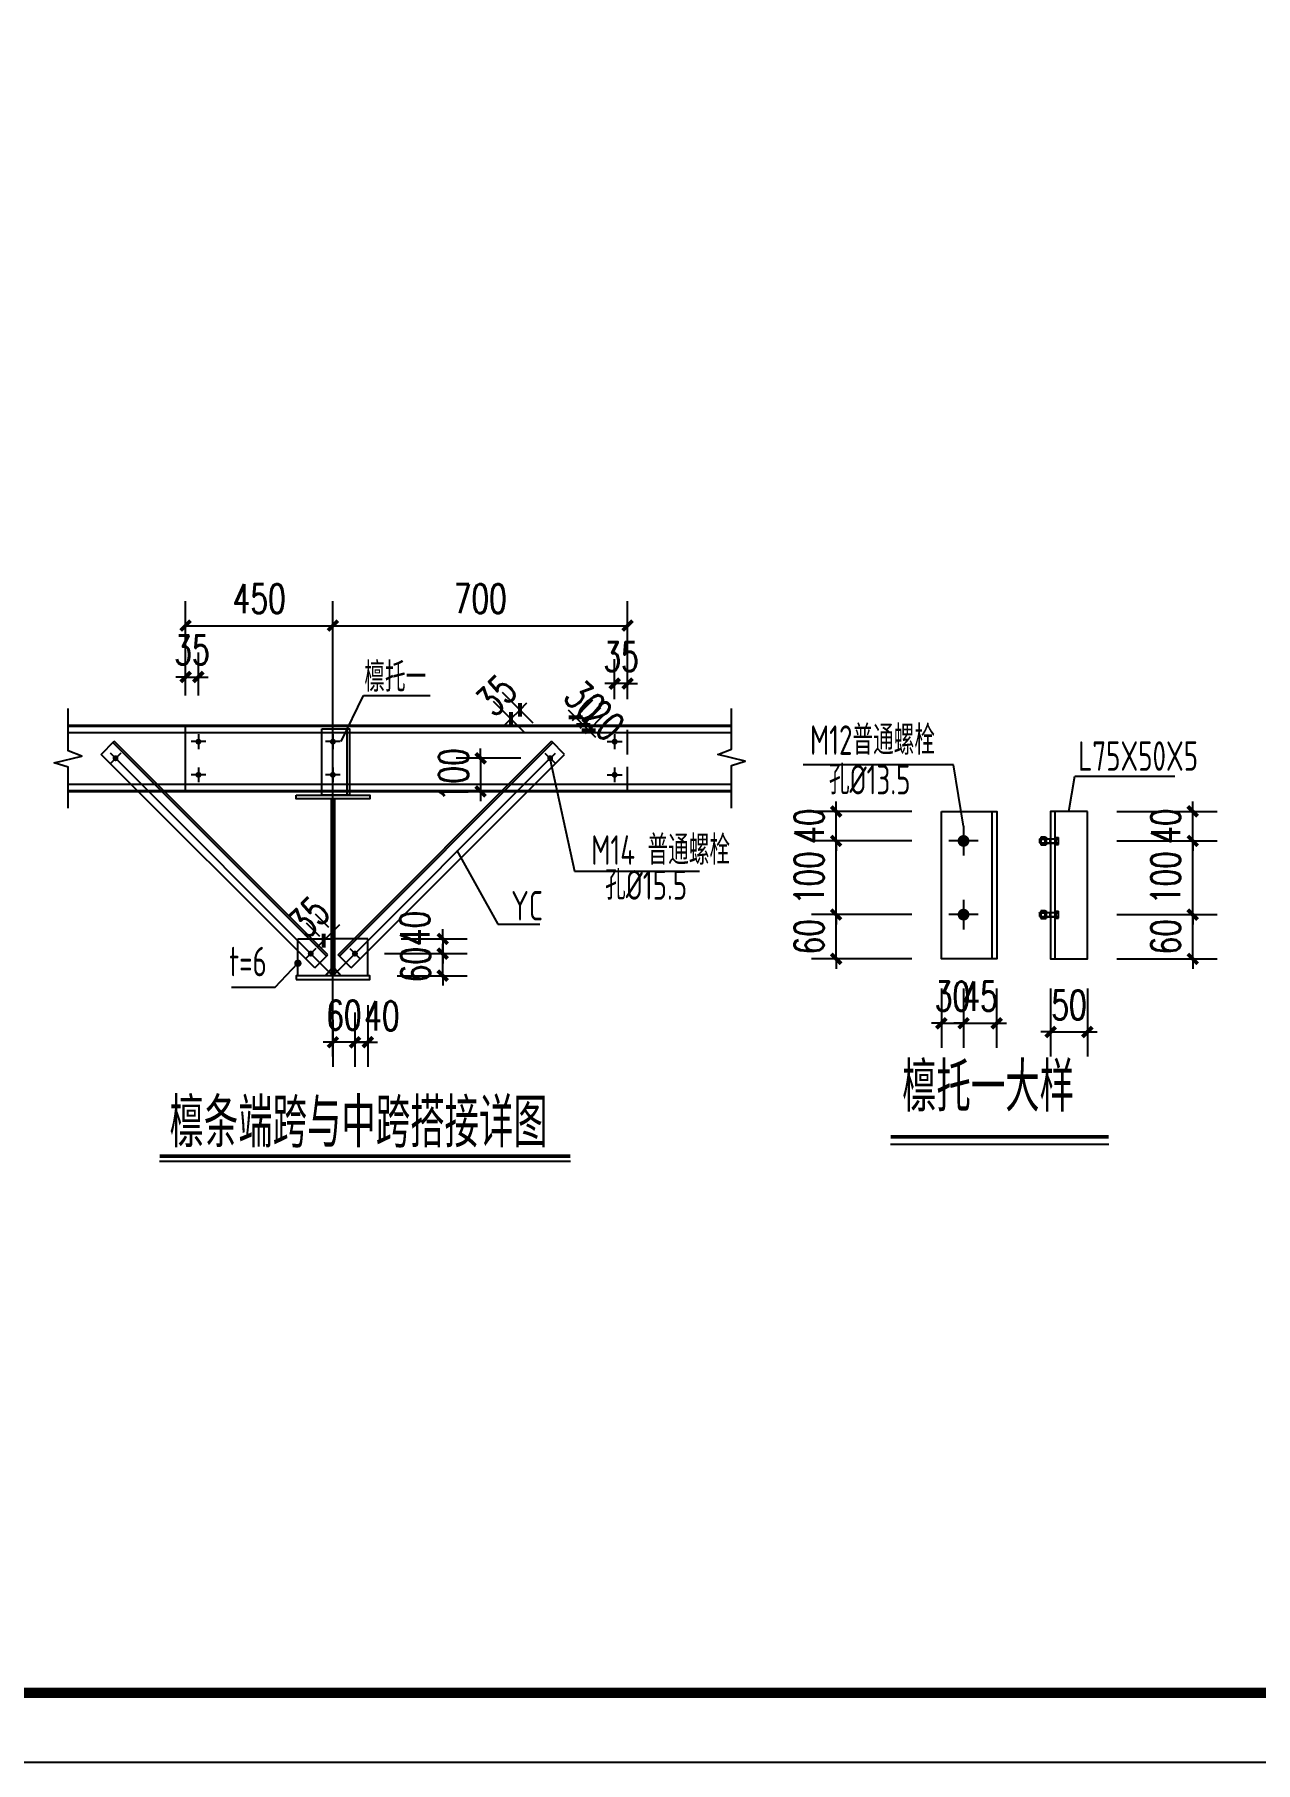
# Model space of a CAD drawing. Extents: x 180850 to 1400258, y 48356 to 327067.
# Drawn here: x 973673 to 998534, y 136382 to 171543 of the extents above; entities that cross this region are included whole.
import ezdxf
from ezdxf.enums import TextEntityAlignment as Align

# ---------------------------------------------------------------- set-up
doc = ezdxf.new("R2010")
doc.units = 0
doc.header["$LTSCALE"] = 1000
doc.linetypes.add('DASHED', pattern=[0.75, 0.5, -0.25])
for name, color, linetype in [('AXIS', 3, 'Continuous'), ('BOLT', 251, 'Continuous'), ('DOTE', 1, 'Continuous'), ('GL', 150, 'Continuous'), ('Gwall', 42, 'Continuous'), ('LT', 27, 'Continuous'), ('NUM', 7, 'Continuous'), ('PUB_TITLE', 4, 'Continuous'), ('PZ', 202, 'Continuous'), ('TEXT', 7, 'Continuous'), ('THIN', 7, 'Continuous'), ('XG', 6, 'Continuous')]:
    doc.layers.add(name, color=color, linetype=linetype)
doc.styles.add('_TCH_DIM_T3', font='SIMPLEX', dxfattribs={"width": 0.705882, "bigfont": 'GBCBIG'})
doc.styles.add('TSSD_Label', font='tssdeng.shx', dxfattribs={"width": 0.7, "bigfont": 'hztxt.shx'})
doc.styles.add('TSSD_Norm', font='tssdeng.shx', dxfattribs={"bigfont": 'hztxt.shx'})
doc.dimstyles.new('TCH-200-1', dxfattribs={"dimtxt": 595, "dimasz": 200, "dimexe": 500, "dimexo": 600, "dimgap": 252.5, "dimtad": 1, "dimdec": 0, "dimzin": 0, "dimdsep": 46, "dimtxsty": '_TCH_DIM_T3', "dimblk": 'ARCHTICK', "dimcen": 0.09, "dimclrd": 3, "dimclre": 3, "dimclrt": 7, "dimazin": 2, "dimtfac": 1, "dimtdec": 0, "dimtix": 1, "dimtmove": 2, "dimatfit": 3, "dimfxl": 1, "dimtolj": 1, "dimtzin": 0, "dimarcsym": 0})

# ---------------------------------------------------------------- blocks, each defined once
blk = doc.blocks.new('_ArchTick')
at = {"color": 0, "linetype": 'ByBlock', "const_width": 0.4}
blk.add_lwpolyline([(-0.5, -0.5), (0.5, 0.5)], dxfattribs=at)
blk = doc.blocks.new('*D106')
at = {"layer": 'AXIS', "color": 3, "lineweight": -2, "transparency": 16777216}
for p, q in [((994362, 152134), (994362, 150746)), ((995112, 152134), (995112, 150746)), ((994362, 151246), (994162, 151246)), ((994362, 151246), (995112, 151246)), ((995112, 151246), (995312, 151246))]:
    blk.add_line(p, q, dxfattribs=at)
at = {"layer": 'Defpoints', "color": 0, "transparency": 16777216}
for p in [(994362, 152734), (995112, 152734), (995112, 151246)]:
    blk.add_point(p, dxfattribs=at)
at = {"layer": 'AXIS', "color": 3, "lineweight": -2, "transparency": 16777216, "xscale": 200, "yscale": 200, "zscale": 200}
blk.add_blockref('_ArchTick', (994362, 151246), dxfattribs=at)
at = {"layer": 'AXIS', "color": 3, "lineweight": -2, "transparency": 16777216, "xscale": 200, "yscale": 200, "zscale": 200, "rotation": 180}
blk.add_blockref('_ArchTick', (995112, 151246), dxfattribs=at)
at = {"layer": 'AXIS', "color": 7, "transparency": 16777216, "insert": (994737, 151796), "char_height": 595, "attachment_point": 5, "style": '_TCH_DIM_T3'}
blk.add_mtext('\\A1;50', dxfattribs=at)
blk = doc.blocks.new('*D107')
at = {"layer": 'AXIS', "color": 3, "lineweight": -2, "transparency": 16777216}
for p, q in [((992589, 152134), (992589, 150923)), ((993264, 152134), (993264, 150923)), ((992589, 151423), (992389, 151423)), ((992589, 151423), (993264, 151423)), ((993264, 151423), (993464, 151423))]:
    blk.add_line(p, q, dxfattribs=at)
at = {"layer": 'Defpoints', "color": 0, "transparency": 16777216}
for p in [(992589, 152734), (993264, 152734), (993264, 151423)]:
    blk.add_point(p, dxfattribs=at)
at = {"layer": 'AXIS', "color": 3, "lineweight": -2, "transparency": 16777216, "xscale": 200, "yscale": 200, "zscale": 200}
blk.add_blockref('_ArchTick', (992589, 151423), dxfattribs=at)
at = {"layer": 'AXIS', "color": 3, "lineweight": -2, "transparency": 16777216, "xscale": 200, "yscale": 200, "zscale": 200, "rotation": 180}
blk.add_blockref('_ArchTick', (993264, 151423), dxfattribs=at)
at = {"layer": 'AXIS', "color": 7, "transparency": 16777216, "insert": (992927, 151973), "char_height": 595, "attachment_point": 5, "style": '_TCH_DIM_T3'}
blk.add_mtext('\\A1;45', dxfattribs=at)
blk = doc.blocks.new('*D108')
at = {"layer": 'AXIS', "color": 3, "lineweight": -2, "transparency": 16777216}
for p, q in [((992139, 152134), (992139, 150923)), ((992589, 152134), (992589, 150923)), ((992139, 151423), (991939, 151423)), ((992139, 151423), (992589, 151423)), ((992589, 151423), (992789, 151423))]:
    blk.add_line(p, q, dxfattribs=at)
at = {"layer": 'Defpoints', "color": 0, "transparency": 16777216}
for p in [(992139, 152734), (992589, 152734), (992589, 151423)]:
    blk.add_point(p, dxfattribs=at)
at = {"layer": 'AXIS', "color": 3, "lineweight": -2, "transparency": 16777216, "xscale": 200, "yscale": 200, "zscale": 200}
blk.add_blockref('_ArchTick', (992139, 151423), dxfattribs=at)
at = {"layer": 'AXIS', "color": 3, "lineweight": -2, "transparency": 16777216, "xscale": 200, "yscale": 200, "zscale": 200, "rotation": 180}
blk.add_blockref('_ArchTick', (992589, 151423), dxfattribs=at)
at = {"layer": 'AXIS', "color": 7, "transparency": 16777216, "insert": (992364, 151973), "char_height": 595, "attachment_point": 5, "style": '_TCH_DIM_T3'}
blk.add_mtext('\\A1;30', dxfattribs=at)
blk = doc.blocks.new('*D109')
at = {"layer": 'AXIS', "color": 3, "lineweight": -2, "transparency": 16777216}
for p, q in [((991539, 155134), (989495, 155134)), ((989995, 155134), (989995, 155334)), ((989995, 153634), (989995, 155134)), ((991539, 153634), (989495, 153634)), ((989995, 153634), (989995, 153434))]:
    blk.add_line(p, q, dxfattribs=at)
at = {"layer": 'Defpoints', "color": 0, "transparency": 16777216}
for p in [(989995, 155134), (992139, 155134), (992139, 153634)]:
    blk.add_point(p, dxfattribs=at)
at = {"layer": 'AXIS', "color": 3, "lineweight": -2, "transparency": 16777216, "xscale": 200, "yscale": 200, "zscale": 200}
for p, rotation in [((989995, 155134), 270), ((989995, 153634), 90)]:
    blk.add_blockref('_ArchTick', p, dxfattribs=dict(at, rotation=rotation))
at = {"layer": 'AXIS', "color": 7, "transparency": 16777216, "insert": (989445, 154384), "char_height": 595, "attachment_point": 5, "rotation": 90, "style": '_TCH_DIM_T3'}
blk.add_mtext('\\A1;100', dxfattribs=at)
blk = doc.blocks.new('*D110')
at = {"layer": 'AXIS', "color": 3, "lineweight": -2, "transparency": 16777216}
for p, q in [((989995, 155734), (989995, 155934)), ((991539, 155734), (989495, 155734)), ((989995, 155134), (989995, 155734)), ((991539, 155134), (989495, 155134)), ((989995, 155134), (989995, 154934))]:
    blk.add_line(p, q, dxfattribs=at)
at = {"layer": 'Defpoints', "color": 0, "transparency": 16777216}
for p in [(989995, 155734), (992139, 155734), (992139, 155134)]:
    blk.add_point(p, dxfattribs=at)
at = {"layer": 'AXIS', "color": 3, "lineweight": -2, "transparency": 16777216, "xscale": 200, "yscale": 200, "zscale": 200}
for p, rotation in [((989995, 155734), 270), ((989995, 155134), 90)]:
    blk.add_blockref('_ArchTick', p, dxfattribs=dict(at, rotation=rotation))
at = {"layer": 'AXIS', "color": 7, "transparency": 16777216, "insert": (989445, 155434), "char_height": 595, "attachment_point": 5, "rotation": 90, "style": '_TCH_DIM_T3'}
blk.add_mtext('\\A1;40', dxfattribs=at)
blk = doc.blocks.new('*D111')
at = {"layer": 'AXIS', "color": 3, "lineweight": -2, "transparency": 16777216}
for p, q in [((989995, 153634), (989995, 153834)), ((991539, 153634), (989495, 153634)), ((989995, 152734), (989995, 153634)), ((991539, 152734), (989495, 152734)), ((989995, 152734), (989995, 152534))]:
    blk.add_line(p, q, dxfattribs=at)
at = {"layer": 'Defpoints', "color": 0, "transparency": 16777216}
for p in [(989995, 153634), (992139, 153634), (992139, 152734)]:
    blk.add_point(p, dxfattribs=at)
at = {"layer": 'AXIS', "color": 3, "lineweight": -2, "transparency": 16777216, "xscale": 200, "yscale": 200, "zscale": 200}
for p, rotation in [((989995, 153634), 270), ((989995, 152734), 90)]:
    blk.add_blockref('_ArchTick', p, dxfattribs=dict(at, rotation=rotation))
at = {"layer": 'AXIS', "color": 7, "transparency": 16777216, "insert": (989445, 153184), "char_height": 595, "attachment_point": 5, "rotation": 90, "style": '_TCH_DIM_T3'}
blk.add_mtext('\\A1;60', dxfattribs=at)
blk = doc.blocks.new('*D127')
at = {"layer": 'AXIS', "color": 3, "lineweight": -2, "transparency": 16777216}
for p, q in [((995712, 155134), (997756, 155134)), ((997256, 155134), (997256, 155334)), ((997256, 153634), (997256, 155134)), ((995712, 153634), (997756, 153634)), ((997256, 153634), (997256, 153434))]:
    blk.add_line(p, q, dxfattribs=at)
at = {"layer": 'Defpoints', "color": 0, "transparency": 16777216}
for p in [(995112, 155134), (997256, 155134), (995112, 153634)]:
    blk.add_point(p, dxfattribs=at)
at = {"layer": 'AXIS', "color": 3, "lineweight": -2, "transparency": 16777216, "xscale": 200, "yscale": 200, "zscale": 200}
for p, rotation in [((997256, 155134), 270), ((997256, 153634), 90)]:
    blk.add_blockref('_ArchTick', p, dxfattribs=dict(at, rotation=rotation))
at = {"layer": 'AXIS', "color": 7, "transparency": 16777216, "insert": (996706, 154384), "char_height": 595, "attachment_point": 5, "rotation": 90, "style": '_TCH_DIM_T3'}
blk.add_mtext('\\A1;100', dxfattribs=at)
blk = doc.blocks.new('*D128')
at = {"layer": 'AXIS', "color": 3, "lineweight": -2, "transparency": 16777216}
for p, q in [((997256, 155734), (997256, 155934)), ((995712, 155734), (997756, 155734)), ((997256, 155134), (997256, 155734)), ((995712, 155134), (997756, 155134)), ((997256, 155134), (997256, 154934))]:
    blk.add_line(p, q, dxfattribs=at)
at = {"layer": 'Defpoints', "color": 0, "transparency": 16777216}
for p in [(995112, 155734), (997256, 155734), (995112, 155134)]:
    blk.add_point(p, dxfattribs=at)
at = {"layer": 'AXIS', "color": 3, "lineweight": -2, "transparency": 16777216, "xscale": 200, "yscale": 200, "zscale": 200}
for p, rotation in [((997256, 155734), 270), ((997256, 155134), 90)]:
    blk.add_blockref('_ArchTick', p, dxfattribs=dict(at, rotation=rotation))
at = {"layer": 'AXIS', "color": 7, "transparency": 16777216, "insert": (996706, 155434), "char_height": 595, "attachment_point": 5, "rotation": 90, "style": '_TCH_DIM_T3'}
blk.add_mtext('\\A1;40', dxfattribs=at)
blk = doc.blocks.new('*D129')
at = {"layer": 'AXIS', "color": 3, "lineweight": -2, "transparency": 16777216}
for p, q in [((997256, 153634), (997256, 153834)), ((995712, 153634), (997756, 153634)), ((997256, 152734), (997256, 153634)), ((995712, 152734), (997756, 152734)), ((997256, 152734), (997256, 152534))]:
    blk.add_line(p, q, dxfattribs=at)
at = {"layer": 'Defpoints', "color": 0, "transparency": 16777216}
for p in [(995112, 153634), (997256, 153634), (995112, 152734)]:
    blk.add_point(p, dxfattribs=at)
at = {"layer": 'AXIS', "color": 3, "lineweight": -2, "transparency": 16777216, "xscale": 200, "yscale": 200, "zscale": 200}
for p, rotation in [((997256, 153634), 270), ((997256, 152734), 90)]:
    blk.add_blockref('_ArchTick', p, dxfattribs=dict(at, rotation=rotation))
at = {"layer": 'AXIS', "color": 7, "transparency": 16777216, "insert": (996706, 153184), "char_height": 595, "attachment_point": 5, "rotation": 90, "style": '_TCH_DIM_T3'}
blk.add_mtext('\\A1;60', dxfattribs=at)
blk = doc.blocks.new('*D131')
at = {"layer": 'AXIS', "color": 3, "lineweight": -2, "transparency": 16777216}
for p, q in [((985485, 158021), (985485, 158834)), ((985748, 158021), (985748, 158834)), ((985485, 158334), (985285, 158334)), ((985748, 158334), (985485, 158334)), ((985748, 158334), (985948, 158334))]:
    blk.add_line(p, q, dxfattribs=at)
at = {"layer": 'Defpoints', "color": 0, "transparency": 16777216}
for p in [(985485, 158334), (985485, 157421), (985748, 157421)]:
    blk.add_point(p, dxfattribs=at)
at = {"layer": 'AXIS', "color": 3, "lineweight": -2, "transparency": 16777216, "xscale": 200, "yscale": 200, "zscale": 200}
blk.add_blockref('_ArchTick', (985485, 158334), dxfattribs=at)
at = {"layer": 'AXIS', "color": 3, "lineweight": -2, "transparency": 16777216, "xscale": 200, "yscale": 200, "zscale": 200, "rotation": 180}
blk.add_blockref('_ArchTick', (985748, 158334), dxfattribs=at)
at = {"layer": 'AXIS', "color": 7, "transparency": 16777216, "insert": (985617, 158884), "char_height": 595, "attachment_point": 5, "style": '_TCH_DIM_T3'}
blk.add_mtext('\\A1;35', dxfattribs=at)
blk = doc.blocks.new('*D132')
at = {"layer": 'AXIS', "color": 3, "lineweight": -2, "transparency": 16777216}
for p, q in [((976748, 158091), (976748, 158969)), ((977010, 158091), (977010, 158969)), ((976748, 158469), (976548, 158469)), ((976748, 158469), (977010, 158469)), ((977010, 158469), (977210, 158469))]:
    blk.add_line(p, q, dxfattribs=at)
at = {"layer": 'Defpoints', "color": 0, "transparency": 16777216}
for p in [(977010, 158469), (976748, 157491), (977010, 157491)]:
    blk.add_point(p, dxfattribs=at)
at = {"layer": 'AXIS', "color": 3, "lineweight": -2, "transparency": 16777216, "xscale": 200, "yscale": 200, "zscale": 200}
blk.add_blockref('_ArchTick', (976748, 158469), dxfattribs=at)
at = {"layer": 'AXIS', "color": 3, "lineweight": -2, "transparency": 16777216, "xscale": 200, "yscale": 200, "zscale": 200, "rotation": 180}
blk.add_blockref('_ArchTick', (977010, 158469), dxfattribs=at)
at = {"layer": 'AXIS', "color": 7, "transparency": 16777216, "insert": (976879, 159019), "char_height": 595, "attachment_point": 5, "style": '_TCH_DIM_T3'}
blk.add_mtext('\\A1;35', dxfattribs=at)
blk = doc.blocks.new('*D133')
at = {"layer": 'AXIS', "color": 3, "lineweight": -2, "transparency": 16777216}
for p, q in [((979748, 158091), (979748, 160014)), ((985748, 158072), (985748, 160014)), ((979748, 159514), (985748, 159514))]:
    blk.add_line(p, q, dxfattribs=at)
at = {"layer": 'Defpoints', "color": 0, "transparency": 16777216}
for p in [(985748, 159514), (979748, 157491), (985748, 157472)]:
    blk.add_point(p, dxfattribs=at)
at = {"layer": 'AXIS', "color": 3, "lineweight": -2, "transparency": 16777216, "xscale": 200, "yscale": 200, "zscale": 200, "rotation": 180}
blk.add_blockref('_ArchTick', (979748, 159514), dxfattribs=at)
at = {"layer": 'AXIS', "color": 3, "lineweight": -2, "transparency": 16777216, "xscale": 200, "yscale": 200, "zscale": 200}
blk.add_blockref('_ArchTick', (985748, 159514), dxfattribs=at)
at = {"layer": 'AXIS', "color": 7, "transparency": 16777216, "insert": (982748, 160064), "char_height": 595, "attachment_point": 5, "style": '_TCH_DIM_T3'}
blk.add_mtext('\\A1;700', dxfattribs=at)
blk = doc.blocks.new('*D134')
at = {"layer": 'AXIS', "color": 3, "lineweight": -2, "transparency": 16777216}
for p, q in [((976748, 158091), (976748, 160014)), ((979748, 158091), (979748, 160014)), ((976748, 159514), (979748, 159514))]:
    blk.add_line(p, q, dxfattribs=at)
at = {"layer": 'Defpoints', "color": 0, "transparency": 16777216}
for p in [(979748, 159514), (976748, 157491), (979748, 157491)]:
    blk.add_point(p, dxfattribs=at)
at = {"layer": 'AXIS', "color": 3, "lineweight": -2, "transparency": 16777216, "xscale": 200, "yscale": 200, "zscale": 200, "rotation": 180}
blk.add_blockref('_ArchTick', (976748, 159514), dxfattribs=at)
at = {"layer": 'AXIS', "color": 3, "lineweight": -2, "transparency": 16777216, "xscale": 200, "yscale": 200, "zscale": 200}
blk.add_blockref('_ArchTick', (979748, 159514), dxfattribs=at)
at = {"layer": 'AXIS', "color": 7, "transparency": 16777216, "insert": (978248, 160064), "char_height": 595, "attachment_point": 5, "style": '_TCH_DIM_T3'}
blk.add_mtext('\\A1;450', dxfattribs=at)
blk = doc.blocks.new('*D135')
at = {"layer": 'AXIS', "color": 3, "lineweight": -2, "transparency": 16777216}
for p, q in [((979482, 153186), (979208, 153460)), ((979668, 153372), (979394, 153645)), ((979747, 153292), (979889, 153433)), ((979562, 153106), (979420, 152965)), ((979747, 153292), (979562, 153106))]:
    blk.add_line(p, q, dxfattribs=at)
at = {"layer": 'Defpoints', "color": 0, "transparency": 16777216}
for p in [(979562, 153106), (979906, 152762), (980092, 152947)]:
    blk.add_point(p, dxfattribs=at)
at = {"layer": 'AXIS', "color": 3, "lineweight": -2, "transparency": 16777216, "xscale": 200, "yscale": 200, "zscale": 200}
for p, rotation in [((979562, 153106), 44.99999999989219), ((979747, 153292), 224.9999999998922)]:
    blk.add_blockref('_ArchTick', p, dxfattribs=dict(at, rotation=rotation))
at = {"layer": 'AXIS', "color": 7, "transparency": 16777216, "insert": (979266, 153588), "char_height": 595, "attachment_point": 5, "rotation": 45, "style": '_TCH_DIM_T3'}
blk.add_mtext('\\A1;35', dxfattribs=at)
blk = doc.blocks.new('*D136')
at = {"layer": 'AXIS', "color": 3, "lineweight": -2, "transparency": 16777216}
for p, q in [((981984, 152841), (981984, 153041)), ((981060, 152841), (982484, 152841)), ((981984, 152391), (981984, 152841)), ((981060, 152391), (982484, 152391)), ((981984, 152391), (981984, 152191))]:
    blk.add_line(p, q, dxfattribs=at)
at = {"layer": 'Defpoints', "color": 0, "transparency": 16777216}
for p in [(980460, 152841), (981984, 152841), (980460, 152391)]:
    blk.add_point(p, dxfattribs=at)
at = {"layer": 'AXIS', "color": 3, "lineweight": -2, "transparency": 16777216, "xscale": 200, "yscale": 200, "zscale": 200}
for p, rotation in [((981984, 152841), 270), ((981984, 152391), 90)]:
    blk.add_blockref('_ArchTick', p, dxfattribs=dict(at, rotation=rotation))
at = {"layer": 'AXIS', "color": 7, "transparency": 16777216, "insert": (981434, 152616), "char_height": 595, "attachment_point": 5, "rotation": 90, "style": '_TCH_DIM_T3'}
blk.add_mtext('\\A1;60', dxfattribs=at)
blk = doc.blocks.new('*D137')
at = {"layer": 'AXIS', "color": 3, "lineweight": -2, "transparency": 16777216}
for p, q in [((980198, 151641), (980198, 150537)), ((979748, 151491), (979748, 150537)), ((979748, 151037), (979548, 151037)), ((980198, 151037), (979748, 151037)), ((980198, 151037), (980398, 151037))]:
    blk.add_line(p, q, dxfattribs=at)
at = {"layer": 'Defpoints', "color": 0, "transparency": 16777216}
for p in [(979748, 152091), (980198, 152241), (979748, 151037)]:
    blk.add_point(p, dxfattribs=at)
at = {"layer": 'AXIS', "color": 3, "lineweight": -2, "transparency": 16777216, "xscale": 200, "yscale": 200, "zscale": 200}
blk.add_blockref('_ArchTick', (979748, 151037), dxfattribs=at)
at = {"layer": 'AXIS', "color": 3, "lineweight": -2, "transparency": 16777216, "xscale": 200, "yscale": 200, "zscale": 200, "rotation": 180}
blk.add_blockref('_ArchTick', (980198, 151037), dxfattribs=at)
at = {"layer": 'AXIS', "color": 7, "transparency": 16777216, "insert": (979973, 151587), "char_height": 595, "attachment_point": 5, "style": '_TCH_DIM_T3'}
blk.add_mtext('\\A1;60', dxfattribs=at)
blk = doc.blocks.new('*D138')
at = {"layer": 'AXIS', "color": 3, "lineweight": -2, "transparency": 16777216}
for p, q in [((980198, 151641), (980198, 150537)), ((980460, 151791), (980460, 150537)), ((980198, 151037), (979998, 151037)), ((980460, 151037), (980198, 151037)), ((980460, 151037), (980660, 151037))]:
    blk.add_line(p, q, dxfattribs=at)
at = {"layer": 'Defpoints', "color": 0, "transparency": 16777216}
for p in [(980460, 152391), (980198, 152241), (980198, 151037)]:
    blk.add_point(p, dxfattribs=at)
at = {"layer": 'AXIS', "color": 3, "lineweight": -2, "transparency": 16777216, "xscale": 200, "yscale": 200, "zscale": 200}
blk.add_blockref('_ArchTick', (980198, 151037), dxfattribs=at)
at = {"layer": 'AXIS', "color": 3, "lineweight": -2, "transparency": 16777216, "xscale": 200, "yscale": 200, "zscale": 200, "rotation": 180}
blk.add_blockref('_ArchTick', (980460, 151037), dxfattribs=at)
at = {"layer": 'AXIS', "color": 7, "transparency": 16777216, "insert": (980746, 151573), "char_height": 595, "attachment_point": 5, "style": '_TCH_DIM_T3'}
blk.add_mtext('\\A1;40', dxfattribs=at)
blk = doc.blocks.new('*D139')
at = {"layer": 'AXIS', "color": 3, "lineweight": -2, "transparency": 16777216}
for p, q in [((984624, 157585), (985043, 158005)), ((984690, 157651), (984548, 157793)), ((984690, 157651), (984849, 157492)), ((984783, 157426), (985202, 157846)), ((984849, 157492), (984990, 157351))]:
    blk.add_line(p, q, dxfattribs=at)
at = {"layer": 'Defpoints', "color": 0, "transparency": 16777216}
for p in [(984849, 157492), (984199, 157161), (984358, 157002)]:
    blk.add_point(p, dxfattribs=at)
at = {"layer": 'AXIS', "color": 3, "lineweight": -2, "transparency": 16777216, "xscale": 200, "yscale": 200, "zscale": 200}
for p, rotation in [((984690, 157651), 315.0000000002096), ((984849, 157492), 135.0000000002096)]:
    blk.add_blockref('_ArchTick', p, dxfattribs=dict(at, rotation=rotation))
at = {"layer": 'AXIS', "color": 7, "transparency": 16777216, "insert": (984879, 157986), "char_height": 595, "attachment_point": 5, "rotation": 315, "style": '_TCH_DIM_T3'}
blk.add_mtext('\\A1;30', dxfattribs=at)
blk = doc.blocks.new('*D140')
at = {"layer": 'AXIS', "color": 3, "lineweight": -2, "transparency": 16777216}
for p, q in [((984849, 157492), (984707, 157634)), ((984783, 157426), (985202, 157846)), ((984889, 157320), (985308, 157740)), ((984849, 157492), (984955, 157386)), ((984955, 157386), (985096, 157245))]:
    blk.add_line(p, q, dxfattribs=at)
at = {"layer": 'Defpoints', "color": 0, "transparency": 16777216}
for p in [(984955, 157386), (984358, 157002), (984465, 156896)]:
    blk.add_point(p, dxfattribs=at)
at = {"layer": 'AXIS', "color": 3, "lineweight": -2, "transparency": 16777216, "xscale": 200, "yscale": 200, "zscale": 200}
for p, rotation in [((984849, 157492), 314.9999999999371), ((984955, 157386), 134.9999999999371)]:
    blk.add_blockref('_ArchTick', p, dxfattribs=dict(at, rotation=rotation))
at = {"layer": 'AXIS', "color": 7, "transparency": 16777216, "insert": (985269, 157585), "char_height": 595, "attachment_point": 5, "rotation": 315, "style": '_TCH_DIM_T3'}
blk.add_mtext('\\A1;20', dxfattribs=at)
blk = doc.blocks.new('*D141')
at = {"layer": 'AXIS', "color": 3, "lineweight": -2, "transparency": 16777216}
for p, q in [((983643, 157347), (983019, 157970)), ((983828, 157532), (983205, 158155)), ((983559, 157802), (983700, 157943)), ((983373, 157616), (983232, 157475)), ((983373, 157616), (983559, 157802))]:
    blk.add_line(p, q, dxfattribs=at)
at = {"layer": 'Defpoints', "color": 0, "transparency": 16777216}
for p in [(983559, 157802), (984067, 156922), (984252, 157108)]:
    blk.add_point(p, dxfattribs=at)
at = {"layer": 'AXIS', "color": 3, "lineweight": -2, "transparency": 16777216, "xscale": 200, "yscale": 200, "zscale": 200}
for p, rotation in [((983559, 157802), 224.9999999999641), ((983373, 157616), 44.99999999996411)]:
    blk.add_blockref('_ArchTick', p, dxfattribs=dict(at, rotation=rotation))
at = {"layer": 'AXIS', "color": 7, "transparency": 16777216, "insert": (983077, 158098), "char_height": 595, "attachment_point": 5, "rotation": 45, "style": '_TCH_DIM_T3'}
blk.add_mtext('\\A1;35', dxfattribs=at)
blk = doc.blocks.new('*D142')
at = {"layer": 'AXIS', "color": 3, "lineweight": -2, "transparency": 16777216}
for p, q in [((982756, 156816), (982756, 157016)), ((983573, 156816), (982256, 156816)), ((982756, 156816), (982756, 156141)), ((983573, 156141), (982256, 156141)), ((982756, 156141), (982756, 155941))]:
    blk.add_line(p, q, dxfattribs=at)
at = {"layer": 'Defpoints', "color": 0, "transparency": 16777216}
for p in [(984173, 156816), (982756, 156141), (984173, 156141)]:
    blk.add_point(p, dxfattribs=at)
at = {"layer": 'AXIS', "color": 3, "lineweight": -2, "transparency": 16777216, "xscale": 200, "yscale": 200, "zscale": 200}
for p, rotation in [((982756, 156816), 270), ((982756, 156141), 90)]:
    blk.add_blockref('_ArchTick', p, dxfattribs=dict(at, rotation=rotation))
at = {"layer": 'AXIS', "color": 7, "transparency": 16777216, "insert": (982206, 156479), "char_height": 595, "attachment_point": 5, "rotation": 90, "style": '_TCH_DIM_T3'}
blk.add_mtext('\\A1;100', dxfattribs=at)
blk = doc.blocks.new('*D143')
at = {"layer": 'AXIS', "color": 3, "lineweight": -2, "transparency": 16777216}
for p, q in [((981984, 153141), (981984, 153341)), ((981139, 153141), (982484, 153141)), ((981984, 153141), (981984, 152841)), ((980798, 152841), (982484, 152841)), ((981984, 152841), (981984, 152641))]:
    blk.add_line(p, q, dxfattribs=at)
at = {"layer": 'Defpoints', "color": 0, "transparency": 16777216}
for p in [(980539, 153141), (980198, 152841), (981984, 152841)]:
    blk.add_point(p, dxfattribs=at)
at = {"layer": 'AXIS', "color": 3, "lineweight": -2, "transparency": 16777216, "xscale": 200, "yscale": 200, "zscale": 200}
for p, rotation in [((981984, 153141), 270), ((981984, 152841), 90)]:
    blk.add_blockref('_ArchTick', p, dxfattribs=dict(at, rotation=rotation))
at = {"layer": 'AXIS', "color": 7, "transparency": 16777216, "insert": (981416, 153354), "char_height": 595, "attachment_point": 5, "rotation": 90, "style": '_TCH_DIM_T3'}
blk.add_mtext('\\A1;40', dxfattribs=at)

msp = doc.modelspace()

# ---------------------------------------------------------------- linework, layer by layer
at = {"layer": 'AXIS'}
for p, q in [((979747.85, 150743.95), (979747.85, 159709.26)), ((979916.22, 157158.73), (980373.07, 158095.62)), ((980373.07, 158095.62), (981726.56, 158095.62)), ((984172.85, 156786.2), (984666.24, 154521.5)), ((992383.74, 156680.58), (989321.74, 156680.58)), ((992589.28, 155434.06), (992383.74, 156680.58)), ((994737.05, 155734.06), (994855.98, 156449.16)), ((994855.98, 156449.16), (996889.54, 156449.16)), ((982273.53, 154939.64), (983103.94, 153440.09)), ((984666.24, 154521.5), (987212.35, 154521.5)), ((983103.94, 153440.09), (983962.87, 153440.09)), ((978573.67, 152154.65), (979035.35, 152644.14)), ((977685.18, 152154.65), (978573.67, 152154.65))]:
    msp.add_line(p, q, dxfattribs=at)
at = {"layer": 'AXIS', "const_width": 75}
msp.add_lwpolyline([(978997.85, 152644.14, 1), (979072.85, 152644.14, 1)], format="xyb", close=True, dxfattribs=at)
at = {"layer": 'BOLT'}
for p, q in [((977010.35, 157303.7), (977010.35, 157003.7)), ((979747.85, 157303.7), (979747.85, 157003.7)), ((985485.35, 157303.7), (985485.35, 157003.7)), ((975428.92, 156922.26), (975216.79, 156710.13)), ((975428.92, 156710.13), (975216.79, 156922.26)), ((977160.35, 157153.7), (976860.35, 157153.7)), ((979897.85, 157153.7), (979597.85, 157153.7)), ((984066.79, 156710.13), (984278.92, 156922.26)), ((984066.79, 156922.26), (984278.92, 156710.13)), ((985335.35, 157153.7), (985635.35, 157153.7)), ((977160.35, 156478.7), (976860.35, 156478.7)), ((977010.35, 156628.7), (977010.35, 156328.7)), ((979897.85, 156478.7), (979597.85, 156478.7)), ((979747.85, 156628.7), (979747.85, 156328.7)), ((985335.35, 156478.7), (985635.35, 156478.7)), ((985485.35, 156628.7), (985485.35, 156328.7)), ((992589.28, 155434.06), (992589.28, 154834.06)), ((992889.28, 155134.06), (992289.28, 155134.06)), ((994133.59, 155175.31), (994133.59, 155092.81)), ((994133.59, 155173.18), (994133.59, 155175.31)), ((994133.59, 155175.31), (994354.55, 155175.31)), ((994133.59, 155092.81), (994354.55, 155092.81)), ((994165.09, 155212), (994165.09, 155056.12)), ((994253.59, 155212), (994165.09, 155212)), ((994165.09, 155173.03), (994253.59, 155173.03)), ((994165.09, 155095.09), (994253.59, 155095.09)), ((994253.59, 155212.81), (994272.34, 155212.81)), ((994253.59, 155055.31), (994253.59, 155212.81)), ((994272.34, 155212.81), (994272.34, 155055.31)), ((994272.34, 155179.06), (994272.34, 155176.86)), ((994272.34, 155177.8), (994272.34, 155179.06)), ((994272.34, 155179.06), (994354.55, 155179.06)), ((994272.34, 155089.06), (994354.55, 155089.06)), ((994354.55, 155089.06), (994354.55, 155179.06)), ((994354.55, 155179.06), (994452.05, 155179.06)), ((994354.55, 155175.31), (994452.05, 155175.31)), ((994354.55, 155092.81), (994452.05, 155092.81)), ((994354.55, 155089.06), (994354.55, 155091.26)), ((994354.55, 155090.33), (994354.55, 155089.06)), ((994354.55, 155089.06), (994452.05, 155089.06)), ((994452.05, 155212.81), (994452.05, 155210.68)), ((994452.05, 155055.31), (994452.05, 155212.81)), ((994452.05, 155212.81), (994470.8, 155212.81)), ((994452.05, 155175.31), (994470.8, 155175.31)), ((994452.05, 155092.81), (994470.8, 155092.81)), ((994452.05, 155089.06), (994452.05, 155091.26)), ((994452.05, 155090.33), (994452.05, 155089.06)), ((994470.8, 155212.81), (994470.8, 155055.31)), ((994470.8, 155205.51), (994525.25, 155205.51)), ((994470.8, 155169.79), (994525.25, 155169.79)), ((994470.8, 155098.34), (994525.25, 155098.34)), ((994470.8, 155062.62), (994525.25, 155062.62)), ((994525.25, 155062.62), (994525.25, 155205.51)), ((994165.09, 155056.12), (994253.59, 155056.12)), ((994253.59, 155055.31), (994272.34, 155055.31)), ((994272.34, 155055.31), (994272.34, 155057.45)), ((994452.05, 155055.31), (994470.8, 155055.31)), ((992589.28, 153934.06), (992589.28, 153334.06)), ((994133.59, 153675.31), (994354.55, 153675.31)), ((994133.59, 153673.18), (994133.59, 153675.31)), ((994133.59, 153675.31), (994133.59, 153592.81)), ((994253.59, 153712), (994165.09, 153712)), ((994165.09, 153712), (994165.09, 153556.12)), ((994165.09, 153673.03), (994253.59, 153673.03)), ((994253.59, 153555.31), (994253.59, 153712.81)), ((994253.59, 153712.81), (994272.34, 153712.81)), ((994272.34, 153712.81), (994272.34, 153555.31)), ((994272.34, 153679.06), (994354.55, 153679.06)), ((994272.34, 153677.8), (994272.34, 153679.06)), ((994272.34, 153679.06), (994272.34, 153676.86)), ((994354.55, 153679.06), (994452.05, 153679.06)), ((994354.55, 153589.06), (994354.55, 153679.06)), ((994354.55, 153675.31), (994452.05, 153675.31)), ((994452.05, 153712.81), (994470.8, 153712.81)), ((994452.05, 153555.31), (994452.05, 153712.81)), ((994452.05, 153712.81), (994452.05, 153710.68)), ((994452.05, 153675.31), (994470.8, 153675.31)), ((994470.8, 153712.81), (994470.8, 153555.31)), ((994470.8, 153705.51), (994525.25, 153705.51)), ((994470.8, 153669.79), (994525.25, 153669.79)), ((994525.25, 153562.62), (994525.25, 153705.51)), ((992889.28, 153634.06), (992289.28, 153634.06)), ((994133.59, 153592.81), (994354.55, 153592.81)), ((994165.09, 153595.09), (994253.59, 153595.09)), ((994165.09, 153556.12), (994253.59, 153556.12)), ((994253.59, 153555.31), (994272.34, 153555.31)), ((994272.34, 153589.06), (994354.55, 153589.06)), ((994272.34, 153555.31), (994272.34, 153557.45)), ((994354.55, 153592.81), (994452.05, 153592.81)), ((994354.55, 153589.06), (994354.55, 153591.26)), ((994354.55, 153590.33), (994354.55, 153589.06)), ((994354.55, 153589.06), (994452.05, 153589.06)), ((994452.05, 153592.81), (994470.8, 153592.81)), ((994452.05, 153589.06), (994452.05, 153591.26)), ((994452.05, 153590.33), (994452.05, 153589.06)), ((994452.05, 153555.31), (994470.8, 153555.31)), ((994470.8, 153598.34), (994525.25, 153598.34)), ((994470.8, 153562.62), (994525.25, 153562.62)), ((979403.92, 152735.13), (979191.79, 152947.26)), ((979403.92, 152947.26), (979191.79, 152735.13)), ((980091.79, 152947.26), (980303.92, 152735.13)), ((980091.79, 152735.13), (980303.92, 152947.26))]:
    msp.add_line(p, q, dxfattribs=at)
for points, const_width in [([(976980.35, 157153.7, 1), (977040.35, 157153.7, 1)], 60), ([(979717.85, 157153.7, 1), (979777.85, 157153.7, 1)], 60), ([(985515.35, 157153.7, -1), (985455.35, 157153.7, -1)], 60), ([(975301.64, 156837.41, 1), (975344.07, 156794.99, 1)], 60), ([(984194.07, 156837.41, -1), (984151.64, 156794.99, -1)], 60), ([(976980.35, 156478.7, 1), (977040.35, 156478.7, 1)], 60), ([(979717.85, 156478.7, 1), (979777.85, 156478.7, 1)], 60), ([(985515.35, 156478.7, -1), (985455.35, 156478.7, -1)], 60), ([(992529.28, 155134.06, 1), (992649.28, 155134.06, 1)], 120), ([(992529.28, 153634.06, 1), (992649.28, 153634.06, 1)], 120), ([(979276.64, 152862.41, 1), (979319.07, 152819.99, 1)], 60), ([(980219.07, 152862.41, -1), (980176.64, 152819.99, -1)], 60)]:
    msp.add_lwpolyline(points, format="xyb", close=True, dxfattribs=dict(at, const_width=const_width))
at = {"layer": 'DOTE'}
for q in [(975322.85, 156816.2), (984172.85, 156816.2)]:
    msp.add_line((979747.85, 152391.2), q, dxfattribs=at)
at = {"layer": 'GL'}
for points in [[(978997.85, 156066.2), (980497.85, 156066.2), (980497.85, 155991.2), (978997.85, 155991.2)], [(979717.85, 155991.2), (979777.85, 155991.2), (979777.85, 152391.2), (979717.85, 152391.2)], [(978997.85, 152316.2), (980497.85, 152316.2), (980497.85, 152391.2), (978997.85, 152391.2)]]:
    msp.add_lwpolyline(points, close=True, dxfattribs=at)
at = {"layer": 'Gwall'}
msp.add_line((976747.85, 156141.2), (976747.85, 157491.2), dxfattribs=at)
at = {"layer": 'Gwall', "linetype": 'DASHED'}
msp.add_line((985747.85, 156141.2), (985747.85, 157491.2), dxfattribs=at)
at = {"layer": 'LT', "linetype": 'ByBlock'}
for p, q in [((974357.51, 157491.2), (987865, 157491.2)), ((974357.51, 157472.45), (987865, 157472.45)), ((974357.51, 157341.2), (987865, 157341.2)), ((974357.51, 156291.2), (987865, 156291.2)), ((974357.51, 156159.95), (987865, 156159.95)), ((974357.51, 156141.2), (987865, 156141.2))]:
    msp.add_line(p, q, dxfattribs=at)
for points in [[(974357.51, 155803.7), (974357.51, 156141.2), (974357.51, 156636.04), (974076.26, 156726.04), (974638.05, 156859.14), (974357.51, 156969.04), (974357.51, 157491.2), (974357.51, 157828.7)], [(987865, 155803.7), (987865, 156141.2), (987865, 156666.26), (988146.25, 156756.26), (987584.45, 156889.37), (987865, 156999.26), (987865, 157491.2), (987865, 157828.7)]]:
    msp.add_lwpolyline(points, dxfattribs=at)
at = {"layer": 'NUM', "const_width": 75}
msp.add_lwpolyline([(991104.11, 149114.19), (995544.76, 149114.19)], dxfattribs=at)
at = {"layer": 'NUM', "linetype": 'ByBlock', "const_width": 75}
msp.add_lwpolyline([(976218, 148716.73), (984584.86, 148716.73)], dxfattribs=at)
at = {"layer": 'NUM'}
msp.add_lwpolyline([(991104.11, 148964.19), (995544.76, 148964.19)], dxfattribs=at)
at = {"layer": 'PUB_TITLE'}
msp.add_lwpolyline([(919169.3, 220381.89), (1038098.48, 220381.89), (1038098.48, 136381.97), (919169.3, 136381.97)], close=True, dxfattribs=at)
at = {"layer": 'PUB_TITLE', "const_width": 212.12}
msp.add_lwpolyline([(922704.65, 137796.11), (922704.65, 218967.75), (1036684.34, 218967.75), (1036684.34, 137796.11)], close=True, dxfattribs=at)
at = {"layer": 'PZ'}
for p, q in [((979035.35, 152391.2), (979035.35, 153141.2)), ((979035.35, 153141.2), (979717.85, 153141.2)), ((980460.35, 153141.2), (979777.85, 153141.2)), ((980460.35, 152391.2), (980460.35, 153141.2)), ((979588.51, 152391.2), (979717.85, 152537.35)), ((979907.19, 152391.2), (979777.85, 152537.35)), ((979907.19, 152391.2), (979777.85, 152537.35))]:
    msp.add_line(p, q, dxfattribs=at)
at = {"layer": 'THIN', "linetype": 'ByBlock'}
msp.add_lwpolyline([(976218, 148616.73), (984584.86, 148616.73)], dxfattribs=at)
at = {"layer": 'XG'}
for p, q in [((980040.35, 156066.2), (980040.35, 157416.2)), ((975031.17, 156895.75), (975296.34, 157160.91)), ((979377.4, 152549.52), (975031.17, 156895.75)), ((979616.05, 152788.17), (975269.82, 157134.4)), ((979642.57, 152814.68), (975296.34, 157160.91)), ((979853.14, 152814.68), (984199.37, 157160.91)), ((979879.66, 152788.17), (984225.89, 157134.4)), ((980118.3, 152549.52), (984464.54, 156895.75)), ((984464.54, 156895.75), (984199.37, 157160.91)), ((993174.28, 152734.06), (993174.28, 155734.06)), ((994452.05, 152734.06), (994452.05, 155734.06)), ((979377.4, 152549.52), (979642.57, 152814.68)), ((980118.3, 152549.52), (979853.14, 152814.68))]:
    msp.add_line(p, q, dxfattribs=at)
for points in [[(979522.85, 157416.2), (980085.35, 157416.2), (980085.35, 156066.2), (979522.85, 156066.2)], [(992139.28, 155734.06), (993264.28, 155734.06), (993264.28, 152734.06), (992139.28, 152734.06)], [(995112.05, 155734.06), (994362.05, 155734.06), (994362.05, 152734.06), (995112.05, 152734.06)]]:
    msp.add_lwpolyline(points, close=True, dxfattribs=at)

# ---------------------------------------------------------------- texts
at = {"layer": 'TEXT', "style": 'TSSD_Label', "width": 0.7}
for s, height, p in [('檩托一', 600, (980388.94, 158167.35)), ('M12普通螺栓', 600, (989463.14, 156885.56)), ('L75X50X5', 600, (994923.59, 156561.11)), ('孔%%c13.5', 600, (989849.36, 156081.3)), ('M14 普通螺栓', 600, (985008.44, 154648.24)), ('孔%%c15.5', 600, (985292.3, 153937.8)), ('檩条端跨与中跨搭接详图', 1000, (976421.56, 148898))]:
    msp.add_text(s, height=height, dxfattribs=at).set_placement(p)
msp.add_text('檩托一大样', height=1000, dxfattribs=at).set_placement((991338.76, 149324.19), align=Align.BOTTOM_LEFT)
at = {"layer": 'THIN', "style": 'TSSD_Norm', "width": 0.7}
msp.add_text('YC', height=600, dxfattribs=at).set_placement((983378.2, 153515.15))
msp.add_text('t=6', height=600, dxfattribs=at).set_placement((977635.78, 152199.66), align=Align.BOTTOM_LEFT)

# ---------------------------------------------------------------- dimensions: what is measured, and where the dimension line sits
at = {"layer": 'AXIS'}
for base, p1, p2, text, picture, middle in [((979747.85, 159514.4), (976747.85, 157491.2), (979747.85, 157491.2), '450', '*D134', (978247.85, 160064.4)), ((985747.85, 159514.4), (979747.85, 157491.2), (985747.85, 157472.45), '700', '*D133', (982747.85, 160064.4)), ((977010.35, 158469.02), (976747.85, 157491.2), (977010.35, 157491.2), '35', '*D132', (976879.1, 159019.02)), ((992589.28, 151422.7), (992139.28, 152734.06), (992589.28, 152734.06), '30', '*D108', (992364.28, 151972.7)), ((993264.28, 151422.7), (992589.28, 152734.06), (993264.28, 152734.06), '45', '*D107', (992926.78, 151972.7)), ((995112.05, 151245.68), (994362.05, 152734.06), (995112.05, 152734.06), '50', '*D106', (994737.05, 151795.68)), ((979747.85, 151037.36), (980197.85, 152240.85), (979747.85, 152091.18), '60', '*D137', (979972.85, 151587.36))]:
    dim = msp.add_linear_dim(base=base, p1=p1, p2=p2, text=text, dimstyle='TCH-200-1', dxfattribs=at)
    dim.commit()
    dim.dimension.update_dxf_attribs({"geometry": picture, "text_midpoint": middle})
for base, p1, p2, angle, text, picture, middle in [((985485.35, 158333.95), (985747.85, 157421.29), (985485.35, 157421.29), 180, '35', '*D131', (985616.6, 158883.95)), ((982756.33, 156141.2), (984172.85, 156816.2), (984172.85, 156141.2), 90, '100', '*D142', (982206.33, 156478.7)), ((989995.16, 155734.06), (992139.28, 155134.06), (992139.28, 155734.06), 90, '40', '*D110', (989445.16, 155434.06)), ((997256.17, 155734.06), (995112.05, 155134.06), (995112.05, 155734.06), 90, '40', '*D128', (996706.17, 155434.06)), ((989995.16, 155134.06), (992139.28, 153634.06), (992139.28, 155134.06), 90, '100', '*D109', (989445.16, 154384.06)), ((997256.17, 155134.06), (995112.05, 153634.06), (995112.05, 155134.06), 90, '100', '*D127', (996706.17, 154384.06)), ((989995.16, 153634.06), (992139.28, 152734.06), (992139.28, 153634.06), 90, '60', '*D111', (989445.16, 153184.06)), ((997256.17, 153634.06), (995112.05, 152734.06), (995112.05, 153634.06), 90, '60', '*D129', (996706.17, 153184.06)), ((981983.84, 152841.2), (980460.35, 152391.2), (980460.35, 152841.2), 90, '60', '*D136', (981433.84, 152616.2))]:
    dim = msp.add_linear_dim(base=base, p1=p1, p2=p2, angle=angle, text=text, dimstyle='TCH-200-1', dxfattribs=at)
    dim.commit()
    dim.dimension.update_dxf_attribs({"geometry": picture, "text_midpoint": middle})
for p1, p2, distance, picture, middle in [((984066.79, 156922.26), (984252.4, 157107.88), 981.23, '*D141', (983076.85, 158097.82)), ((980091.79, 152947.26), (979906.17, 152761.65), -487.2, '*D135', (979265.57, 153587.87))]:
    dim = msp.add_aligned_dim(p1=p1, p2=p2, distance=distance, text='35', dimstyle='TCH-200-1', dxfattribs=at)
    dim.commit()
    dim.dimension.update_dxf_attribs({"geometry": picture, "text_midpoint": middle})
for base, p1, p2, angle, text, picture, middle, dimtype in [((984848.85, 157492.19), (984199.37, 157160.91), (984358.47, 157001.81), 315, '30', '*D139', (984879.26, 157985.92), 161), ((984954.91, 157386.12), (984358.47, 157001.81), (984464.54, 156895.75), 315, '20', '*D140', (985268.79, 157585.3), 161), ((981983.84, 152841.2), (980539.1, 153141.2), (980197.85, 152841.2), 90, '40', '*D143', (981415.54, 153354.4), 160)]:
    dim = msp.add_linear_dim(base=base, p1=p1, p2=p2, angle=angle, text=text, dimstyle='TCH-200-1', dxfattribs=at)
    dim.commit()
    dim.dimension.update_dxf_attribs({"geometry": picture, "text_midpoint": middle, "dimtype": dimtype})
dim = msp.add_linear_dim(base=(980197.85, 151037.36), p1=(980460.35, 152391.2), p2=(980197.85, 152240.85), text='40', dimstyle='TCH-200-1', dxfattribs=at)
dim.commit()
dim.dimension.update_dxf_attribs({"geometry": '*D138', "text_midpoint": (980745.83, 151572.58), "dimtype": 160})

doc.saveas('drawing.dxf')
